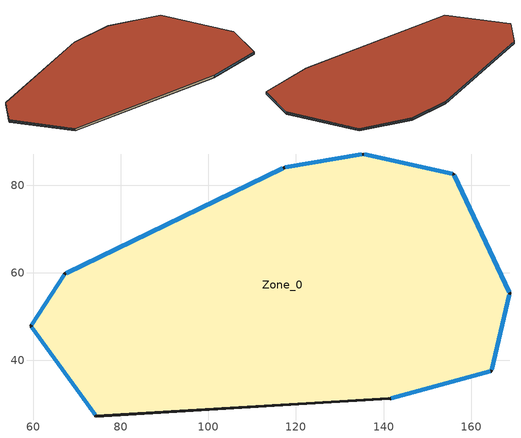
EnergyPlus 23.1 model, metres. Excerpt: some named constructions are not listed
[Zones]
Zone_0
 floor outside (90.1-2019 Nonresidential CZ 0 Exterior Floor (Mass)): 141.52,31.23 74.31,27.29 59.45,47.84 67.22,59.8 117.3,84.03 135.32,87.13 156.03,82.5 168.8,55.29 164.63,37.57 z63
 wall outside (90.1-2019 Nonresidential CZ 0 Exterior Wall (Mass)): 141.52,31.23 164.63,37.57 168.8,55.29 156.03,82.5 135.32,87.13 117.3,84.03 67.22,59.8 59.45,47.84 74.31,27.29 z63:64; 74.31,27.29,63 141.11,31.29,63 141.52,31.23,63 141.52,31.23,64 74.31,27.29,64
 window (90.1-2019 Nonresidential CZ 0 Glazing (Operable)): 141.8,31.3 164.35,37.49 / 168.68,55.55 156.16,82.23 / 117.03,83.9 67.49,59.93 / 59.62,47.61 74.13,27.53 z63.3:63.7; 164.7,37.85 168.73,55 / 155.74,82.56 135.61,87.07 / 135.03,87.08 117.59,84.08 / 67.07,59.56 59.6,48.09 z63.29:63.71
 roof outside (90.1-2019 Nonresidential CZ 0 Exterior Roof (Mass)): 141.52,31.23 164.63,37.57 168.8,55.29 156.03,82.5 135.32,87.13 117.3,84.03 67.22,59.8 59.45,47.84 74.31,27.29 141.11,31.29 z64
[Schedule:Day:Hourly]
03cfbc34-bf0f-4014-a12a-4e80f7c2be1e: Fraction, 1, 1, 1, 1, 1, 1, 1, 1, 0, 1, 1, 1, 1, 1, 1, 1, 1, 0, 1, 1, 1, 1, 1, 1
5540df76-455c-42fb-8fe2-a947f1efde0e: Fraction, 1, 1, 1, 1, 1, 1, 1, 1, 0, 0, 1, 1, 1, 1, 1, 1, 0, 0, 0, 0, 0, 0, 1, 1
e3df3a35-c1d0-4b3b-ba08-01faa714164e: Fraction, 1, 1, 1, 1, 1, 1, 1, 0, 0, 0, 1, 1, 1, 0, 0, 0, 0, 1, 1, 1, 1, 1, 1, 1
12fed1e3-58d8-4d65-b139-4ec6a1ce416e: Fraction, 1, 1, 1, 1, 1, 1, 1, 1, 0, 0, 1, 1, 1, 1, 1, 1, 1, 0, 0, 0, 0, 0, 0, 1
29eccc09-3afa-46bd-a0a7-ac7f871ed3ea: Fraction, 1, 1, 1, 1, 0, 1, 1, 0, 0, 0, 0, 1, 1, 1, 1, 1, 0, 0, 0, 0, 0, 0, 0, 0
755ff0f6-b6e7-4433-829a-d8618645c16e: Fraction, 0, 0, 0, 0, 0, 1, 1, 1, 0, 0, 0, 0, 0, 1, 0, 0, 0, 0, 0, 0, 0, 0, 0, 0
05b09998-8e4e-4549-adf4-74af2ed1a55c: Fraction, 1, 1, 1, 1, 1, 1, 1, 1, 0, 0, 1, 1, 1, 1, 0, 0, 0, 0, 0, 0, 0, 0, 0, 0
e18d69d0-9452-4781-983c-a7b39fbb06d6: Fraction, 0, 0, 0, 0, 0, 0, 0, 1, 0, 0, 0, 0, 0, 1, 0, 0, 0, 0, 0, 0, 0, 0, 1, 1
de7df5cf-46d2-42a0-bae5-339649539dbc: Fraction, 1, 1, 1, 1, 1, 1, 1, 1, 0, 0, 0, 1, 0, 0, 0, 0, 0, 0, 0, 0, 0, 1, 1, 1
0c46b550-5f01-4a1c-936c-8209da95753b: Fraction, 1, 1, 1, 1, 1, 1, 1, 1, 0, 0, 0, 0, 1, 1, 1, 0, 0, 0, 0, 0, 0, 0, 1, 1
367fd386-328a-4b57-81a1-1e8cc923e0c3: Fraction, 1, 1, 1, 1, 1, 1, 1, 1, 1, 0, 0, 0, 0, 0, 0, 0, 1, 1, 1, 1, 1, 1, 1, 1
660999f1-4c26-4297-838a-9a0d5b38e062: Fraction, 1, 1, 1, 1, 1, 1, 1, 1, 1, 0, 0, 0, 1, 1, 0, 0, 0, 0, 0, 1, 1, 1, 1, 1
cfbde4c4-e928-45c0-b568-8b5c8e1918c0: Fraction, 1, 1, 1, 1, 1, 1, 1, 1, 0, 1, 0, 0, 1, 1, 1, 1, 1, 1, 1, 1, 1, 1, 1, 1
bad34d28-7a30-4b75-ae66-abb325429fbe: Fraction, 1, 1, 1, 1, 1, 1, 1, 1, 0, 0, 1, 0, 0, 0, 0, 0, 0, 0, 1, 1, 1, 1, 1, 1
8c7c92b8-bbec-4135-8d5d-f33389c70956: Fraction, 1, 1, 1, 1, 1, 1, 1, 1, 1, 0, 0, 0, 0, 1, 0, 0, 0, 0, 1, 1, 1, 1, 1, 1
b6bac2eb-39f6-44ad-9507-f642e4d8d201: Fraction, 1, 1, 1, 1, 1, 1, 1, 1, 1, 0, 0, 0, 1, 0, 0, 0, 0, 0, 0, 0, 0, 0, 0, 1
823643f3-4260-401e-a55f-8278783d7885: Fraction, 1, 1, 1, 1, 1, 1, 1, 1, 1, 0, 0, 0, 1, 1, 1, 1, 0, 1, 1, 1, 1, 1, 1, 1
95437c37-4a1e-4465-9bcb-19a831292d97: Fraction, 1, 1, 1, 1, 1, 1, 1, 1, 0, 0, 1, 1, 0, 0, 0, 0, 1, 1, 1, 1, 1, 1, 1, 1
a3a5c252-d868-4468-a843-ff80e0ca437d: Fraction, 1, 1, 1, 1, 1, 1, 1, 1, 0, 0, 0, 0, 1, 1, 1, 1, 1, 1, 1, 1, 1, 1, 1, 1
622875b5-353c-4d68-871e-9a4902ac48ad: Fraction, 1, 1, 1, 1, 1, 1, 1, 1, 0, 0, 0, 0, 0, 0, 0, 1, 1, 1, 1, 1, 1, 1, 1, 1
402bfdc6-955b-41b6-b4a8-cb9eeb405de3: Fraction, 1, 1, 1, 1, 1, 1, 1, 1, 1, 1, 1, 1, 1, 1, 1, 0, 0, 0, 1, 1, 1, 1, 1, 1
5b3800e4-3a23-4e45-8d0f-d62391e55d22: Fraction, 1, 1, 1, 1, 1, 1, 1, 1, 0, 1, 1, 1, 1, 1, 1, 1, 1, 1, 1, 1, 1, 1, 1, 1
d2686c48-52f1-403f-844d-d0ab7ec554c9: Fraction, 1, 1, 1, 1, 1, 1, 1, 1, 1, 0, 0, 0, 0, 0, 0, 0, 1, 1, 0, 0, 0, 0, 1, 1
5baa0abd-1279-483e-ba8f-ad5d23fdd398: Fraction, 1, 1, 1, 1, 1, 1, 1, 1, 1, 0, 0, 0, 0, 0, 0, 0, 0, 0, 0, 1, 1, 1, 1, 1
7aca8a81-7cd7-4e92-9294-3e34e37d855e: Fraction, 1, 1, 1, 1, 1, 1, 1, 0, 0, 0, 1, 1, 1, 1, 1, 1, 1, 0, 0, 0, 0, 0, 0, 0
aa04a464-9a68-4514-9977-8511e16334f0: Fraction, 0, 1, 1, 1, 1, 1, 1, 1, 0, 0, 1, 0, 1, 1, 1, 0, 0, 0, 0, 0, 0, 0, 0, 1
84eb4669-b295-46e2-aaf3-7df3b7e62a53: Fraction, 1, 1, 1, 1, 1, 1, 1, 1, 0, 0, 0, 1, 1, 1, 0, 0, 0, 1, 1, 1, 1, 1, 1, 1
c2382951-efae-4114-9a96-2796da268d03: Fraction, 1, 1, 1, 1, 1, 1, 1, 1, 1, 0, 0, 0, 0, 0, 0, 0, 0, 0, 0, 0, 0, 1, 1, 1
5086806b-033d-4342-b055-f71fa53e1a2a: Fraction, 1, 1, 1, 1, 1, 1, 1, 1, 0, 0, 1, 1, 1, 1, 1, 1, 1, 1, 0, 0, 0, 0, 1, 1
60ad8cf9-a85e-4182-8e84-87275d88f0b9: Fraction, 1, 1, 1, 1, 1, 1, 1, 1, 0, 0, 1, 0, 0, 0, 1, 1, 1, 1, 1, 1, 1, 1, 1, 1
ef3081f5-a7a8-417a-8483-991a217484a3: Fraction, 1, 1, 1, 1, 1, 1, 1, 1, 0, 0, 0, 0, 0, 0, 0, 0, 0, 1, 1, 1, 1, 1, 1, 1
cc5dc8f1-97ba-4fc2-945c-4f69ea8a2c54: Fraction, 1, 1, 1, 1, 1, 1, 1, 1, 0, 0, 0, 1, 1, 0, 0, 0, 0, 0, 0, 0, 1, 1, 1, 1
f4db1afd-64bd-44ed-a8ce-5207e140c438: Fraction, 1, 1, 1, 1, 1, 1, 1, 1, 0, 0, 1, 1, 1, 1, 0, 0, 1, 0, 0, 0, 0, 1, 1, 1
0b57e8ff-deca-4e88-b699-3ea103d104dc: Fraction, 1, 1, 1, 1, 1, 1, 1, 1, 1, 0, 1, 1, 1, 1, 1, 1, 1, 0, 0, 0, 0, 0, 1, 1
fe1a5af4-bb12-49bd-b6a0-bcaaae5e5e88: Fraction, 1, 1, 1, 1, 1, 1, 1, 1, 0, 0, 1, 1, 1, 0, 1, 1, 0, 0, 1, 1, 1, 1, 1, 1
6bf2d6c3-c794-44ee-a8a3-ebda34f9d627: Fraction, 1, 1, 1, 1, 1, 1, 1, 1, 1, 0, 0, 0, 0, 1, 0, 0, 0, 0, 0, 0, 0, 1, 1, 1
97629766-aae3-4483-a5cc-c5daff9222f9: Fraction, 1, 1, 1, 1, 1, 1, 1, 1, 0, 0, 0, 1, 1, 1, 1, 0, 0, 0, 0, 0, 0, 0, 0, 0
57845fd1-0f77-4f68-a98b-6fc09a3f3214: Fraction, 0, 1, 1, 1, 1, 1, 1, 0, 0, 0, 1, 1, 1, 1, 0, 0, 0, 0, 0, 0, 1, 1, 1, 0
c9f92357-6019-4be8-b651-9902af3186a1: Fraction, 0, 0, 0, 0, 0, 0, 0, 0, 0, 0, 0, 1, 1, 0, 0, 1, 0, 0, 0, 0, 0, 0, 0, 0
e76a2b23-6b3b-4bef-a0f7-5a864a9ef902: Fraction, 0, 0, 0, 0, 0, 0, 0, 0, 0, 0, 0, 1, 1, 1, 1, 0, 0, 0, 0, 0, 0, 0, 0, 0
0f6614d9-4656-4df8-bbc1-b993da4729d7: Fraction, 0, 0, 0, 0, 0, 0, 0, 0, 0, 0, 0, 1, 0, 0, 0, 0, 0, 0, 0, 0, 0, 0, 0, 0
ff0f6969-1996-4c31-aa94-a7c58a3b5c38: Fraction, 0, 0, 0, 0, 1, 0, 0, 0, 0, 0, 0, 1, 1, 1, 0, 0, 0, 0, 0, 0, 0, 0, 0, 0
d5664291-91f9-47e7-b46f-72b2db6d9bbc: Fraction, 0, 0, 0, 0, 1, 0, 0, 0, 0, 0, 0, 1, 1, 1, 0, 1, 1, 1, 0, 0, 1, 1, 1, 1
927efbe3-baac-4c33-8838-0131a9b87947: Fraction, 1, 1, 1, 1, 1, 1, 1, 1, 1, 1, 1, 1, 1, 1, 1, 1, 1, 1, 1, 1, 1, 1, 1, 1
c3774773-899a-4caf-b045-c986fbd4e261: Fraction, 1, 1, 1, 0, 1, 1, 1, 1, 0, 1, 1, 1, 1, 1, 1, 1, 1, 1, 1, 1, 1, 1, 1, 1
c3d2a7f8-a304-4e6f-9851-fdffccf50ee9: Fraction, 1, 1, 1, 1, 1, 1, 1, 1, 1, 0, 0, 0, 1, 1, 0, 0, 1, 1, 1, 1, 1, 1, 1, 1
fd7d79ce-20e6-430c-82b3-66fec2688b0e: Fraction, 1, 1, 1, 1, 1, 1, 1, 1, 1, 0, 0, 1, 1, 0, 1, 0, 1, 1, 0, 1, 0, 0, 1, 0
bdfc2d96-338b-45cb-9de7-5e10b4d8095b: Fraction, 0, 1, 1, 1, 1, 1, 1, 1, 1, 1, 1, 1, 1, 0, 0, 0, 0, 0, 0, 0, 1, 1, 1, 1
9419b8f3-e904-4b4b-a92f-0c5446639ac3: Fraction, 1, 1, 1, 1, 1, 1, 1, 1, 1, 1, 1, 1, 0, 0, 0, 0, 0, 0, 0, 1, 1, 1, 1, 1
b6244221-4b11-4212-b97d-004b4fc95e1b: Fraction, 1, 1, 1, 1, 1, 1, 1, 1, 1, 1, 1, 1, 1, 1, 0, 1, 1, 1, 0, 1, 1, 1, 1, 1
8c7ff5b4-b7cf-4e94-bfc0-7c1e51257f21: Fraction, 1, 1, 1, 1, 1, 1, 1, 1, 1, 0, 0, 0, 0, 0, 0, 0, 0, 0, 0, 0, 1, 1, 1, 1
00a1dc52-c785-4114-93dd-aabf9721cbad: Fraction, 1, 1, 1, 1, 1, 1, 1, 1, 0, 0, 0, 0, 1, 1, 1, 1, 0, 0, 0, 0, 0, 0, 1, 0
6df6ba91-886b-4d52-acc8-faead56d9274: Fraction, 1, 1, 1, 1, 1, 1, 1, 1, 1, 1, 0, 1, 1, 1, 1, 0, 0, 0, 0, 0, 1, 1, 1, 0
600afd60-a0ae-45d5-9752-5305038cbebd: Fraction, 1, 1, 1, 1, 1, 1, 1, 1, 1, 0, 0, 0, 0, 1, 1, 1, 1, 1, 1, 1, 1, 1, 1, 1
7ebacdc7-5c0d-459d-a677-5e59180bef5b: Fraction, 1, 1, 1, 1, 1, 1, 1, 1, 1, 1, 0, 0, 0, 0, 0, 0, 0, 1, 0, 1, 1, 1, 1, 1
aa67a082-84ca-4d14-9c8a-5643adcc9611: Fraction, 1, 1, 1, 1, 1, 1, 1, 1, 0, 0, 0, 0, 0, 0, 0, 0, 0, 0, 0, 1, 1, 1, 1, 1
de75e4fd-63be-456d-8329-9c67307b8064: Fraction, 1, 1, 1, 1, 1, 1, 1, 1, 0, 0, 0, 0, 1, 0, 1, 0, 1, 1, 1, 1, 0, 1, 1, 1
b6b6999e-a99f-482f-bc07-f2773a671938: Fraction, 1, 1, 1, 1, 1, 1, 1, 1, 0, 0, 0, 0, 1, 0, 0, 0, 0, 0, 0, 0, 0, 1, 1, 1
dc42b4e8-a386-45c3-b8c3-7f86d0a1c161: Fraction, 1, 1, 1, 1, 1, 1, 1, 1, 0, 0, 0, 1, 0, 1, 1, 0, 0, 0, 0, 0, 0, 0, 0, 1
28256045-7c9c-4094-be58-2548cfa83532: Fraction, 1, 1, 0, 0, 1, 1, 0, 1, 0, 0, 0, 0, 1, 0, 0, 0, 0, 0, 0, 0, 0, 0, 0, 0
1c4512b5-c58f-4edd-ad93-9e1253ff0651: Fraction, 0, 0, 1, 0, 0, 0, 1, 0, 0, 0, 0, 0, 0, 1, 1, 0, 0, 0, 0, 0, 0, 0, 0, 0
81b30f6d-a6a9-4be6-aa22-ac0590e40aeb: Fraction, 0, 0, 0, 0, 0, 0, 0, 0, 0, 0, 0, 1, 1, 1, 1, 1, 0, 0, 0, 0, 0, 0, 1, 0
dc46b110-abb2-4d73-9627-5289b3b148d1: Fraction, 1, 1, 0, 0, 1, 0, 0, 1, 0, 0, 0, 1, 1, 1, 1, 0, 0, 0, 0, 0, 0, 0, 0, 0
3af388a4-6ea2-4492-bc71-8a691481eb72: Fraction, 0, 1, 0, 1, 1, 1, 1, 1, 0, 0, 0, 1, 1, 1, 1, 1, 0, 0, 0, 0, 0, 0, 0, 0
b3959d1c-e9b4-4867-8b37-177b4d799512: Fraction, 0, 1, 1, 1, 1, 1, 1, 1, 0, 0, 0, 0, 1, 1, 1, 1, 0, 0, 0, 0, 0, 0, 0, 0
ef4e565d-1a66-4cc3-82ad-c57e50d6bc84: Fraction, 0, 0, 0, 1, 1, 0, 0, 1, 0, 0, 0, 1, 1, 1, 1, 1, 0, 0, 0, 0, 0, 0, 0, 0
bd26a94e-92b5-4ef1-b28d-b6b1e91a5865: Fraction, 0, 1, 1, 1, 1, 0, 0, 1, 0, 0, 0, 0, 0, 0, 0, 0, 0, 0, 0, 0, 0, 0, 1, 1
86c44649-f991-4c93-9171-76e0afe7c8b6: Fraction, 0, 0, 0, 0, 0, 0, 0, 0, 1, 1, 1, 1, 1, 0, 1, 1, 1, 1, 1, 1, 1, 1, 1, 1
ed7898ae-5c75-49f2-acdd-0d5029ef4559: Fraction, 0, 0, 0, 0, 0, 0, 0, 0, 1, 1, 1, 1, 1, 1, 1, 1, 1, 1, 1, 1, 1, 1, 1, 1
8f8a7849-f004-41e6-bc3f-da2bfd9ccbad: Fraction, 0, 0, 0, 0, 0, 0, 0, 0, 1, 1, 1, 0, 0, 0, 0, 0, 1, 1, 1, 1, 1, 1, 1, 0
608396eb-28be-47be-b821-3fee6154bde5: Fraction, 0, 0, 0, 0, 0, 0, 0, 0, 1, 1, 1, 1, 1, 1, 1, 1, 1, 1, 1, 1, 1, 1, 1, 0
2c6bb7d9-5ca0-4ab2-b757-0327d94513ff: Fraction, 0, 0, 0, 0, 0, 0, 0, 0, 1, 1, 1, 1, 0, 0, 0, 1, 1, 1, 1, 1, 1, 1, 1, 1
9727a912-6dcb-4ccb-9eb6-44eea6c4ca96: Fraction, 0, 0, 0, 0, 0, 0, 0, 0, 1, 1, 1, 1, 1, 1, 1, 1, 1, 1, 1, 1, 1, 1, 0, 0
91d162f6-3bea-44cb-abf8-fcf15cebc89d: Fraction, 0, 0, 0, 0, 0, 0, 0, 1, 1, 1, 1, 1, 0, 0, 0, 0, 1, 1, 1, 1, 1, 1, 1, 0
57efa4b7-d34d-40a4-8b70-dd3c381be80b: Fraction, 0, 0, 0, 0, 0, 0, 0, 0, 1, 1, 1, 1, 0, 0, 0, 0, 0, 1, 1, 1, 1, 1, 1, 1
f2b17b1b-e81e-4c2c-85e3-b0bcec781c2d: Fraction, 0, 0, 0, 0, 0, 0, 0, 0, 1, 1, 1, 1, 0, 0, 0, 0, 0, 1, 1, 1, 1, 1, 1, 0
084a4dab-0aba-46bc-9af0-5a0b10186838: Fraction, 0, 0, 0, 0, 0, 1, 1, 1, 1, 1, 0, 0, 0, 0, 1, 1, 1, 1, 1, 1, 1, 1, 0, 0
5ac44916-b08a-45b6-9247-239691ac3306: Fraction, 0, 0, 0, 0, 0, 1, 1, 1, 1, 1, 1, 1, 1, 1, 1, 0, 0, 0, 0, 0, 0, 0, 0, 0
a560536c-a964-4b10-a1e8-98b8b4d3c32f: Fraction, 0, 0, 0, 0, 0, 0, 0, 1, 1, 1, 1, 1, 1, 1, 1, 1, 1, 1, 1, 1, 1, 1, 0, 0
e86c3a86-a769-4091-b504-bdd1cb9255d2: Fraction, 0, 0, 0, 0, 0, 0, 0, 1, 1, 1, 1, 1, 1, 1, 1, 1, 1, 1, 1, 1, 1, 1, 1, 0
4593c79b-5441-467a-992f-5d4165fa2f93: Fraction, 0, 0, 0, 0, 0, 0, 0, 0, 0, 0, 0, 1, 1, 1, 1, 1, 1, 1, 1, 1, 0, 0, 0, 0
c6974ba0-0d1b-424f-9c33-89705ff27e85: Fraction, 0, 0, 0, 0, 0, 0, 1, 1, 1, 1, 1, 1, 1, 1, 1, 1, 1, 1, 1, 1, 1, 0, 0, 0
f5694107-4d6b-40f7-bd6a-c17b0f5efd16: Fraction, 0, 0, 0, 0, 1, 1, 1, 1, 1, 1, 1, 1, 1, 1, 1, 1, 1, 1, 1, 1, 1, 0, 0, 0
ab1e4cb3-8bcb-4c19-9749-5249333d2001: Fraction, 0, 0, 0, 0, 0, 0, 0, 0, 0, 0, 0, 0, 0, 0, 1, 1, 1, 1, 1, 1, 0, 0, 0, 0
acc0ae48-6e15-48d1-96ca-93380d9e1110: Fraction, 0, 0, 0, 0, 0, 0, 1, 1, 1, 1, 1, 1, 1, 1, 1, 1, 1, 1, 1, 1, 1, 1, 0, 0
0780da31-2844-464f-ad23-0148559f6680: Fraction, 1, 0, 0, 0, 0, 0, 0, 0, 1, 1, 1, 1, 1, 0, 1, 1, 1, 1, 0, 0, 0, 0, 0, 0
c8cc6981-d00a-47ec-a390-77a718b04403: Fraction, 0, 0, 0, 0, 0, 0, 1, 1, 1, 1, 1, 1, 0, 0, 1, 1, 0, 0, 0, 0, 0, 0, 0, 0
f25c87c9-dc89-443d-8e69-48c9c83d8951: Fraction, 0, 0, 0, 1, 1, 1, 1, 1, 1, 1, 1, 1, 1, 1, 1, 1, 1, 1, 1, 1, 1, 1, 1, 1
8ab6c84a-8c24-461f-aac2-d0b9c328adff: Fraction, 0, 0, 0, 0, 0, 0, 0, 0, 1, 1, 1, 1, 0, 0, 0, 0, 1, 1, 1, 1, 1, 1, 1, 1
75253dc1-a0fa-4268-b976-eb3930dc482e: Fraction, 1, 1, 1, 1, 1, 1, 1, 1, 0, 0, 0, 0, 0, 0, 0, 0, 1, 1, 1, 1, 1, 1, 1, 1
b622a85d-c296-42a0-85e2-eae839a6338e: Fraction, 1, 1, 1, 0, 0, 0, 0, 0, 1, 1, 1, 1, 1, 1, 1, 1, 1, 1, 1, 1, 1, 1, 1, 1
4f77fe75-07b8-4792-937f-2f40788903cc: Fraction, 1, 1, 1, 0, 0, 0, 0, 0, 1, 1, 1, 1, 1, 0, 0, 0, 1, 1, 1, 1, 1, 1, 1, 1
6790e85c-d401-4983-bae0-d2969e2c2bf4: Fraction, 1, 0, 0, 0, 0, 0, 0, 0, 1, 1, 1, 1, 1, 0, 0, 1, 1, 1, 1, 1, 1, 1, 1, 1
0d321e65-a4dc-4e61-b84f-960287cd395c: Fraction, 1, 1, 1, 1, 0, 0, 0, 0, 1, 1, 1, 1, 1, 1, 1, 1, 1, 1, 1, 1, 1, 1, 1, 1
0499ace7-07a4-4492-90bc-8836753356d1: Fraction, 0, 0, 0, 0, 0, 0, 0, 0, 0, 1, 0, 0, 0, 0, 0, 0, 0, 1, 1, 0, 0, 0, 0, 0
8c7c3b50-9387-42be-b783-311cddcd0793: Fraction, 0, 0, 0, 0, 0, 0, 0, 0, 1, 1, 1, 0, 0, 0, 0, 0, 1, 0, 0, 0, 0, 0, 0, 0
ebb84978-4257-4d1b-b244-8198ff2202c7: Fraction, 1, 0, 0, 0, 0, 0, 0, 0, 1, 1, 1, 1, 0, 0, 0, 1, 1, 1, 1, 1, 1, 1, 1, 1
579affb6-47c2-4dab-9df0-fe9f14873048: Fraction, 1, 1, 1, 1, 1, 1, 1, 1, 1, 1, 1, 1, 0, 1, 1, 1, 1, 1, 1, 1, 1, 1, 1, 1
5eb536ea-e824-4228-8779-2bd56e5dce6b: Fraction, 1, 0, 0, 0, 0, 0, 0, 0, 1, 1, 1, 1, 1, 1, 1, 1, 1, 1, 1, 1, 1, 1, 1, 1
ec8a2644-c034-490a-973c-84574b9c7bfb: Fraction, 1, 0, 1, 1, 0, 1, 1, 1, 1, 1, 1, 0, 0, 0, 0, 0, 0, 1, 1, 1, 1, 1, 1, 1
265ab450-347e-46fd-ab95-27309ba03c0b: Fraction, 1, 1, 1, 1, 1, 1, 1, 1, 1, 1, 1, 1, 0, 1, 0, 1, 1, 1, 1, 1, 1, 1, 1, 1
d0260bd4-fc2f-43a7-9185-b7f537df270c: Fraction, 1, 1, 1, 1, 1, 1, 1, 1, 1, 1, 1, 0, 1, 1, 0, 0, 1, 1, 1, 1, 1, 1, 1, 0
b7735205-0699-4735-af36-e6d3db4f30b4: Fraction, 1, 1, 1, 0, 0, 0, 0, 0, 1, 1, 1, 0, 0, 0, 0, 1, 1, 1, 1, 1, 1, 0, 0, 1
0da698d1-3614-4fa5-abd7-9c8a5dc10675: Fraction, 1, 0, 0, 0, 0, 0, 0, 0, 1, 1, 1, 0, 0, 0, 0, 0, 1, 1, 0, 1, 1, 0, 0, 0
f38b4e9b-41a1-474c-a936-3e903a782ee1: Fraction, 0, 0, 0, 0, 0, 0, 0, 0, 1, 1, 1, 0, 0, 0, 0, 1, 1, 1, 1, 0, 1, 1, 0, 0
7219ed65-400a-4697-8c4c-7af9377b279d: Fraction, 0, 0, 0, 0, 0, 0, 0, 0, 1, 1, 1, 0, 0, 0, 0, 0, 0, 1, 0, 0, 0, 0, 0, 0
bab4eaee-4947-48b8-8497-46652b315f45: Fraction, 0, 0, 1, 1, 0, 0, 1, 1, 1, 1, 1, 0, 1, 1, 0, 0, 1, 1, 1, 1, 1, 1, 1, 1
cb20d74a-57a5-4ffa-b6c1-375d193e2462: Fraction, 1, 0, 0, 1, 0, 0, 1, 1, 1, 1, 1, 0, 0, 0, 0, 0, 0, 1, 1, 1, 1, 1, 1, 1
3bd2e6a5-31b8-4925-9ba9-3a38c03ca7e9: Fraction, 1, 1, 1, 1, 0, 0, 0, 0, 1, 1, 1, 0, 0, 0, 0, 0, 1, 1, 1, 1, 1, 1, 1, 1
b324177b-1efc-46a1-a01a-8eebf471126c: Fraction, 0, 0, 0, 0, 0, 0, 0, 0, 1, 1, 1, 0, 0, 0, 0, 0, 1, 1, 1, 1, 1, 1, 1, 1
e9709465-7557-49b5-a4e9-aeb708a75a23: Fraction, 1, 1, 0, 0, 0, 0, 0, 1, 1, 1, 1, 0, 0, 0, 0, 0, 0, 1, 1, 1, 1, 1, 1, 1
06cfd9cc-042e-460b-9d9c-1d67cfaffdd0: Fraction, 1, 1, 1, 1, 1, 1, 1, 1, 1, 1, 1, 1, 1, 0, 1, 1, 1, 1, 1, 1, 1, 1, 1, 1
ada79310-d5d2-4b3d-be5a-08a60d2e5d0a: Fraction, 1, 1, 1, 1, 1, 1, 1, 1, 1, 1, 1, 0, 0, 0, 1, 1, 1, 1, 1, 1, 1, 1, 1, 1
5974d897-77ac-42cf-9ddc-dda1142c90fc: Fraction, 1, 1, 1, 1, 1, 1, 1, 1, 1, 1, 1, 1, 0, 0, 0, 0, 1, 1, 1, 1, 1, 1, 1, 1
da50bef6-23a0-4b09-bec3-9b2457e4d53b: Fraction, 1, 1, 1, 0, 0, 0, 0, 0, 1, 1, 1, 0, 0, 0, 0, 0, 1, 1, 1, 1, 1, 1, 1, 1
41503144-ff0b-4a39-9236-12c10d6c27db: Fraction, 0, 0, 0, 1, 0, 0, 0, 0, 1, 1, 1, 0, 0, 0, 0, 0, 0, 1, 1, 1, 1, 1, 1, 0
bb5d583e-9294-463f-a15d-795d73fded4b: Fraction, 0, 0, 0, 0, 0, 0, 0, 0, 1, 1, 1, 0, 0, 0, 0, 0, 0, 1, 1, 1, 1, 1, 1, 0
6aa85887-ab36-41ed-9d50-b9c6bcafd7c2: Fraction, 0, 0, 0, 0, 1, 1, 1, 0, 1, 1, 0, 0, 0, 0, 0, 0, 0, 1, 1, 1, 1, 1, 1, 1
f33eee61-afce-4096-b714-0ea893583c30: Fraction, 0, 0, 0, 0, 1, 1, 1, 1, 1, 1, 1, 0, 0, 0, 0, 0, 0, 1, 1, 1, 1, 1, 1, 1
bcd178e2-f7e9-4f62-b077-0bccb9fce1a8: Fraction, 1, 1, 1, 1, 1, 1, 1, 1, 1, 1, 1, 0, 0, 0, 0, 0, 1, 1, 1, 1, 1, 0, 0, 0
5d3782f3-eb49-4be4-8404-e746fbb2adb0: Fraction, 0, 0, 0, 0, 0, 0, 0, 0, 0, 0, 1, 1, 1, 1, 0, 0, 1, 1, 1, 0, 0, 1, 0, 1
ddb7effb-d3b2-434b-abf4-87b9be61eae2: Fraction, 1, 0, 0, 0, 0, 0, 0, 0, 0, 0, 0, 0, 1, 0, 1, 0, 0, 0, 0, 0, 0, 0, 0, 0
eb3d9ea6-ef28-41bf-be51-1d2c7fddf6a9: Fraction, 0, 0, 0, 0, 0, 0, 0, 0, 1, 1, 1, 0, 1, 0, 0, 1, 1, 1, 1, 0, 1, 0, 0, 0
2deb62cc-f591-40b5-baeb-9edd1331f404: Fraction, 0, 0, 0, 0, 0, 0, 0, 0, 1, 1, 1, 0, 0, 0, 0, 0, 0, 0, 1, 1, 1, 1, 1, 1
7da12098-ea98-4984-b509-c8e7a620f696: Fraction, 0, 1, 0, 0, 0, 1, 0, 0, 1, 1, 1, 0, 0, 0, 0, 0, 0, 1, 1, 1, 1, 1, 1, 1
608c935e-0ce3-44d9-bf5f-0f8cecc3151d: Fraction, 1, 1, 1, 1, 1, 0, 0, 1, 1, 1, 1, 1, 0, 0, 0, 0, 1, 1, 1, 1, 0, 0, 0, 1
02ee2acd-eb81-4b27-bfc1-851f89bf0f52: Fraction, 1, 0, 1, 0, 0, 0, 0, 0, 1, 1, 1, 0, 0, 0, 0, 0, 0, 1, 1, 1, 1, 1, 1, 1
8fedd38c-327a-400f-bd1d-6bb84a7b51af: Fraction, 1, 0, 0, 0, 0, 0, 1, 0, 1, 1, 1, 0, 0, 0, 0, 0, 0, 0, 1, 1, 1, 1, 1, 1
8960a0f4-a9a7-45f1-a226-f60805ea993b: Fraction, 1, 1, 1, 0, 0, 0, 0, 0, 1, 1, 1, 0, 0, 0, 0, 0, 0, 0, 1, 1, 1, 1, 1, 1
fd248715-cbf2-435a-927f-9eba930644c9: Fraction, 1, 1, 1, 1, 0, 0, 0, 0, 1, 1, 1, 0, 0, 0, 0, 0, 0, 0, 1, 1, 1, 1, 1, 1
64626c7a-4881-4984-bf71-42cc27c00ccb: Fraction, 1, 1, 0, 0, 0, 0, 0, 0, 1, 1, 1, 0, 0, 0, 0, 0, 1, 0, 0, 0, 1, 0, 0, 0
2e5b531b-d6d6-4241-b3b6-4c9ccb29cd58: Fraction, 1, 1, 1, 1, 0, 0, 0, 0, 1, 1, 0, 0, 0, 0, 0, 0, 0, 1, 1, 1, 1, 1, 1, 1
c10fc3c4-3908-43aa-bdfd-95a4dfa6b2af: Fraction, 1, 1, 1, 1, 1, 0, 1, 1, 1, 0, 0, 0, 0, 0, 0, 0, 0, 0, 1, 1, 1, 1, 1, 1
10024fab-cb06-4b20-bb66-69010871e457: Fraction, 1, 1, 1, 0, 0, 0, 0, 1, 1, 1, 1, 0, 0, 0, 0, 0, 0, 0, 1, 1, 1, 1, 1, 1
5d6060a8-af18-44c2-9282-f6bc319bb4cd: Fraction, 0, 0, 0, 1, 0, 1, 0, 0, 1, 1, 1, 1, 0, 0, 0, 0, 0, 1, 1, 1, 1, 1, 1, 1
9073774b-4fb4-4879-a93a-b6dbfb8977cb: Fraction, 1, 1, 0, 0, 0, 0, 0, 0, 1, 0, 0, 0, 0, 0, 1, 0, 1, 1, 1, 0, 1, 1, 0, 0
db6e85f5-7b3e-4389-ad9b-56b6b93857c9: Fraction, 0, 0, 0, 0, 0, 0, 1, 0, 1, 0, 0, 0, 0, 0, 0, 0, 0, 0, 1, 1, 1, 1, 1, 1
e52a81d6-a038-4b83-869d-08679436c15c: Fraction, 1, 0, 0, 0, 0, 0, 1, 0, 1, 1, 1, 0, 0, 0, 1, 1, 1, 1, 1, 1, 1, 1, 1, 0
377c9a7b-053e-4682-bb02-068ab2073db6: Fraction, 0, 0, 0, 0, 0, 0, 0, 0, 1, 0, 0, 0, 0, 0, 0, 1, 0, 1, 1, 0, 0, 0, 0, 0
b929d328-5b7d-4b1b-9e79-99a6b84e26be: Fraction, 0, 0, 0, 0, 0, 0, 0, 1, 1, 1, 1, 1, 0, 0, 0, 0, 1, 1, 1, 1, 1, 1, 0, 1
5c0eb1d3-5b84-4a4a-8de3-b10eabea614e: Fraction, 1, 1, 0, 0, 0, 0, 0, 0, 1, 0, 0, 0, 0, 0, 0, 0, 0, 0, 0, 1, 1, 1, 1, 1
0f514456-8465-4946-bb2f-82057b5f9b05: Fraction, 0, 0, 0, 0, 0, 0, 0, 0, 1, 1, 0, 0, 0, 1, 1, 1, 1, 1, 1, 0, 1, 0, 0, 0
93870f65-4935-4e55-afec-4d195120451a: Fraction, 0, 0, 0, 0, 0, 0, 0, 0, 1, 1, 1, 0, 0, 0, 0, 0, 1, 1, 1, 1, 1, 0, 0, 0
8e90a20b-9ef5-4a18-9e76-294d47918296: Fraction, 0, 0, 0, 0, 0, 0, 0, 0, 1, 0, 0, 1, 0, 0, 0, 1, 1, 1, 1, 0, 0, 0, 0, 0
73e0220d-b6f6-46b7-b7e2-f18da937a9aa: Fraction, 0, 0, 0, 0, 0, 0, 0, 0, 1, 1, 0, 0, 0, 0, 0, 0, 0, 0, 1, 1, 1, 1, 1, 1
cde96096-1b55-4f35-806e-55ca29e73624: Fraction, 1, 0, 0, 1, 0, 0, 0, 0, 1, 0, 0, 0, 0, 0, 0, 0, 1, 0, 0, 0, 0, 0, 0, 0
90a73733-cf4a-4f35-8e36-202ac0c8fa08: Fraction, 0, 0, 1, 0, 0, 0, 0, 0, 1, 1, 0, 0, 0, 1, 1, 1, 0, 0, 1, 0, 0, 0, 0, 0
70716601-a352-4c74-aca9-d2a503b6c551: Fraction, 0, 0, 0, 0, 0, 0, 0, 0, 1, 1, 0, 0, 0, 0, 0, 1, 0, 0, 0, 0, 0, 0, 0, 0
00affee2-dcc6-4681-a178-c0c6cb16f784: Fraction, 0, 0, 0, 0, 0, 0, 0, 0, 0, 1, 0, 0, 0, 0, 0, 1, 0, 1, 1, 0, 0, 0, 0, 0
5a65670b-29e4-4186-9a5c-2aeebe659788: Fraction, 0, 0, 0, 0, 0, 0, 0, 0, 0, 0, 0, 0, 0, 0, 1, 1, 1, 1, 1, 1, 1, 0, 0, 0
a9f4fcc9-46ff-4087-892f-1fa72334d895: Fraction, 0, 0, 0, 0, 1, 1, 1, 1, 1, 1, 0, 0, 0, 0, 0, 0, 0, 1, 1, 1, 1, 1, 1, 1
38ca5a9e-dfe2-4ee4-8743-d3cf86f582f9: Fraction, 1, 0, 0, 0, 0, 0, 0, 0, 1, 1, 1, 0, 0, 0, 0, 0, 0, 0, 1, 1, 1, 1, 1, 1
6322ae5c-7f13-4375-8874-958b48a51eb1: Fraction, 1, 0, 1, 1, 0, 1, 0, 1, 1, 1, 0, 0, 0, 0, 0, 0, 0, 1, 1, 1, 1, 1, 1, 1
1dfcb4c0-87ff-44b7-9bfa-b7ddabf8d5c7: Fraction, 1, 0, 0, 0, 0, 0, 0, 0, 1, 0, 0, 0, 0, 0, 0, 0, 0, 0, 1, 1, 1, 1, 1, 1
e21cf9f6-7e5b-40a3-98b0-a8027daf1b6f: Fraction, 1, 1, 1, 1, 0, 1, 1, 1, 1, 0, 0, 0, 0, 0, 0, 0, 0, 0, 0, 1, 1, 1, 1, 1
4c9e3728-c3df-42ba-aedb-533892cb4978: Fraction, 1, 1, 1, 1, 0, 0, 1, 0, 1, 1, 0, 0, 1, 0, 0, 0, 0, 0, 0, 0, 0, 0, 0, 0
e12a6afd-9b9e-4d52-be07-9aa7d94cf854: Fraction, 0, 0, 0, 0, 0, 0, 0, 0, 1, 1, 1, 0, 0, 0, 0, 0, 0, 1, 1, 1, 1, 1, 1, 1
0b04e314-6a7f-4e1b-8076-36a8f85ccf13: Fraction, 1, 0, 0, 0, 0, 0, 0, 0, 1, 1, 0, 0, 0, 1, 1, 1, 1, 1, 1, 1, 1, 1, 1, 0
5a5f6731-804f-4adf-b40f-4d00921c57e1: Fraction, 0, 0, 0, 0, 0, 0, 0, 0, 1, 1, 0, 0, 0, 0, 0, 0, 0, 1, 0, 1, 1, 1, 1, 1
d384525b-5315-49e0-807e-2d51d052d842: Fraction, 1, 1, 1, 1, 0, 0, 1, 1, 1, 1, 0, 0, 1, 1, 1, 0, 0, 1, 1, 0, 0, 0, 0, 0
9bba25a5-3934-4700-99ed-58c486ac1e48: Fraction, 0, 0, 0, 0, 0, 0, 0, 0, 1, 1, 1, 0, 0, 0, 0, 1, 1, 0, 0, 0, 0, 0, 0, 0
7eb4dfe2-21fa-4430-ac48-7aee1560ef19: Fraction, 0, 0, 0, 0, 0, 0, 0, 0, 1, 1, 1, 0, 0, 0, 0, 1, 0, 0, 1, 1, 1, 1, 1, 1
f7635918-6ac0-413b-b991-ffb5438a872f: Fraction, 1, 1, 1, 1, 0, 1, 1, 1, 1, 0, 1, 0, 0, 0, 1, 0, 0, 0, 0, 0, 0, 0, 0, 0
147e88b6-dd7d-42b2-b67a-0f19b33ec3e1: Fraction, 0, 0, 0, 0, 0, 0, 0, 0, 0, 1, 1, 0, 0, 0, 0, 0, 1, 1, 1, 1, 1, 1, 1, 1
509c36ed-ee5c-41b2-9dee-503996d50479: Fraction, 0, 0, 0, 0, 0, 0, 0, 0, 1, 0, 0, 0, 0, 0, 0, 1, 1, 1, 1, 1, 1, 1, 1, 1
9c465878-9d11-4272-8366-24fd27e04c32: Fraction, 0, 0, 0, 1, 0, 0, 1, 0, 1, 1, 1, 0, 0, 0, 1, 1, 1, 1, 1, 1, 1, 1, 1, 1
4becbe65-7a7d-4f69-af8c-7fae3ec928d7: Fraction, 1, 1, 1, 1, 0, 1, 0, 0, 0, 0, 0, 0, 0, 0, 0, 0, 0, 0, 1, 1, 1, 1, 1, 1
15dc2cf1-d0ec-45ef-ba12-fd55f7081b44: Fraction, 1, 1, 1, 1, 1, 0, 0, 0, 0, 0, 0, 0, 0, 0, 0, 0, 0, 0, 0, 1, 1, 1, 1, 1
3781cabe-b102-44ad-a799-70184bdea625: Fraction, 1, 1, 1, 1, 0, 1, 0, 1, 1, 0, 0, 0, 0, 0, 0, 0, 0, 0, 0, 1, 1, 1, 1, 1
b7893d51-3991-46c6-9028-6b61f8eeea52: Fraction, 1, 1, 1, 1, 0, 0, 0, 0, 1, 0, 0, 0, 0, 0, 0, 0, 0, 0, 0, 1, 1, 1, 1, 1
0e14e1de-c6f4-47a0-9d77-87ad9b263159: Fraction, 1, 1, 1, 1, 1, 1, 1, 1, 0, 0, 0, 0, 0, 0, 1, 1, 1, 1, 1, 0, 1, 1, 1, 1
b07c0973-41d7-4e20-aba9-483b63f17edf: Fraction, 1, 0, 1, 1, 0, 1, 0, 0, 1, 0, 0, 0, 0, 1, 0, 1, 1, 1, 1, 1, 1, 1, 1, 0
1976e30f-91fb-41bb-90be-ac61b03c2150: Fraction, 0, 1, 0, 0, 0, 0, 0, 1, 1, 0, 0, 0, 1, 1, 0, 0, 0, 1, 1, 1, 1, 1, 1, 1
e1125b65-aeb6-4ab2-b6f0-51235aea5ccf: Fraction, 0, 0, 1, 0, 0, 0, 0, 0, 1, 0, 0, 0, 0, 0, 0, 1, 1, 1, 1, 1, 1, 1, 1, 1
006c8ea9-6a7c-4402-a7f9-c5a5fa6d8b73: Fraction, 1, 0, 0, 0, 0, 0, 0, 0, 1, 0, 0, 0, 1, 0, 0, 0, 1, 0, 1, 0, 0, 1, 0, 1
263210e4-01ea-438f-81b7-ef37ffc48796: Fraction, 0, 0, 0, 0, 0, 0, 0, 0, 1, 1, 1, 1, 0, 1, 1, 1, 1, 1, 1, 1, 1, 1, 0, 1
652eac55-85c1-4cae-9287-e1754464e000: Fraction, 0, 0, 1, 0, 0, 0, 0, 0, 1, 0, 0, 0, 0, 0, 0, 0, 0, 0, 1, 1, 1, 1, 1, 1
6613290c-dd38-4621-b476-e0ba7f6fd05e: Fraction, 1, 1, 1, 1, 1, 1, 1, 1, 1, 0, 0, 1, 1, 0, 0, 1, 1, 1, 1, 1, 1, 0, 0, 0
d4d397f7-bf9f-472a-ad45-11e1f5860afb: Fraction, 0, 0, 0, 0, 0, 0, 1, 1, 1, 1, 0, 0, 0, 0, 0, 0, 0, 0, 1, 1, 1, 1, 1, 1
3c80ac28-9537-4d0a-81da-591256b6ffc2: Fraction, 1, 1, 1, 1, 1, 1, 1, 1, 1, 1, 0, 0, 0, 0, 0, 0, 0, 0, 1, 1, 1, 1, 1, 1
145b0292-c802-4390-8773-c4601cc1f1e5: Fraction, 1, 1, 1, 0, 0, 0, 1, 1, 1, 1, 1, 1, 0, 0, 1, 1, 0, 0, 1, 1, 1, 0, 0, 0
8b4aeeb3-ac1d-4981-a235-e2d2ff89808a: Fraction, 0, 0, 0, 0, 0, 0, 0, 0, 1, 0, 0, 0, 1, 1, 1, 1, 1, 1, 1, 1, 1, 1, 1, 0
ea2ec973-5071-4e22-b86f-c67eb503970e: Fraction, 0, 0, 0, 0, 0, 0, 0, 0, 0, 1, 1, 1, 0, 0, 0, 0, 1, 1, 1, 1, 1, 1, 0, 0
34f0019e-a35c-480d-84e4-d0bb9eaec4c7: Fraction, 0, 0, 0, 0, 0, 0, 0, 0, 1, 1, 0, 0, 0, 0, 0, 0, 0, 1, 1, 1, 1, 1, 1, 1
e7025e96-f04b-4b93-b5f9-77d2fb8bb2b5: Fraction, 0, 0, 0, 0, 0, 0, 0, 0, 1, 1, 0, 0, 0, 0, 1, 1, 0, 0, 0, 0, 0, 0, 0, 0
8e6b8380-9f13-4c64-be00-c5a2031eb297: Fraction, 0, 0, 0, 0, 0, 0, 0, 0, 1, 1, 0, 0, 0, 0, 1, 1, 1, 0, 0, 0, 0, 0, 0, 0
5df453f4-d419-4381-8422-b22988fd28ec: Fraction, 1, 1, 1, 1, 0, 0, 0, 0, 1, 1, 1, 1, 1, 1, 1, 1, 1, 1, 1, 1, 1, 1, 0, 0
b83d3931-9eb6-4d8b-a908-16d7747253ac: Fraction, 0, 0, 0, 0, 0, 0, 0, 0, 0, 0, 0, 0, 0, 0, 0, 0, 0, 0, 0, 1, 1, 1, 1, 1
f49a9cbe-30c2-48c9-9e96-30a287ea6a5f: Fraction, 1, 1, 1, 1, 1, 1, 1, 1, 1, 1, 0, 0, 0, 0, 0, 1, 1, 1, 1, 1, 1, 0, 0, 0
1b9dd1d2-bc8e-4cf8-99fc-10aa2fb41c9b: Fraction, 0, 0, 0, 0, 0, 0, 0, 0, 0, 1, 1, 1, 0, 0, 0, 0, 0, 1, 1, 1, 1, 1, 1, 1
2a91f7ed-f0f0-407a-8101-0d5db8651854: Fraction, 1, 0, 1, 1, 1, 0, 0, 0, 1, 1, 0, 0, 0, 1, 1, 1, 1, 1, 1, 1, 1, 1, 1, 1
8a91a7f4-6a61-4f56-b416-1e3c0d139bb1: Fraction, 0, 0, 0, 0, 0, 0, 0, 0, 0, 1, 1, 1, 1, 1, 1, 1, 0, 0, 1, 1, 1, 1, 1, 1
f0ac329f-93d7-4962-b334-7289d18db4ee: Fraction, 1, 1, 1, 0, 0, 1, 1, 1, 1, 0, 0, 0, 1, 1, 1, 1, 1, 1, 1, 1, 1, 1, 1, 1
2f8da73a-2b83-4910-9612-9c60efeff3f0: Fraction, 1, 1, 1, 1, 1, 1, 1, 1, 1, 0, 0, 0, 1, 1, 1, 1, 1, 1, 1, 1, 0, 0, 0, 0
fbef439c-79c0-4d45-8ac1-fe842463ab1c: Fraction, 0, 0, 0, 0, 0, 0, 0, 0, 1, 1, 0, 0, 0, 0, 0, 0, 0, 0, 0, 1, 1, 1, 1, 1
d2de6a74-88c7-40f2-8bfa-230ae0758a34: Fraction, 1, 0, 0, 0, 0, 0, 1, 1, 1, 0, 0, 0, 0, 0, 0, 0, 0, 1, 1, 1, 1, 1, 1, 1
444eddb8-e361-4243-aa17-9378972a57e7: Fraction, 1, 0, 0, 0, 0, 0, 0, 0, 0, 1, 1, 0, 0, 0, 0, 0, 1, 1, 1, 1, 1, 1, 1, 1
63ac11d5-f42b-45cf-aa1c-174df3d9f145: Fraction, 1, 1, 1, 1, 1, 1, 1, 1, 1, 1, 1, 1, 0, 0, 0, 0, 1, 1, 1, 1, 1, 1, 1, 0
a028d01c-6819-4fde-a7f2-a0e2629b91ac: Fraction, 1, 1, 1, 1, 1, 1, 1, 1, 1, 1, 1, 1, 0, 0, 0, 0, 0, 0, 1, 1, 1, 1, 1, 1
d642a8b1-0d5d-4820-8813-8e56eff5c30e: Fraction, 1, 1, 0, 0, 0, 0, 0, 0, 1, 1, 1, 1, 1, 1, 1, 1, 1, 1, 1, 1, 1, 1, 1, 1
fa32fba1-ae32-4db6-b841-ae102910ca4d: Fraction, 1, 1, 1, 1, 1, 1, 1, 1, 1, 1, 1, 1, 1, 1, 1, 1, 1, 1, 1, 1, 1, 1, 0, 0
2ce99763-f6b9-46e2-be0d-f1907560d1c7: Fraction, 1, 1, 1, 0, 0, 0, 0, 0, 0, 1, 1, 1, 1, 1, 1, 1, 0, 1, 1, 1, 1, 1, 1, 1
0036f9a5-656c-4e03-aaad-814e950db0ff: Fraction, 1, 1, 1, 0, 0, 0, 0, 0, 1, 1, 0, 0, 0, 0, 0, 0, 0, 1, 1, 1, 1, 1, 1, 1
4cf5dd14-bfbc-40cc-b7ae-75156745be6f: Fraction, 1, 0, 0, 0, 0, 0, 0, 1, 1, 1, 0, 0, 0, 0, 0, 0, 0, 0, 1, 1, 1, 1, 1, 1
4b09aa18-d40d-4d74-a031-fe226f2142aa: Fraction, 1, 0, 0, 0, 0, 0, 0, 0, 0, 0, 0, 1, 0, 0, 0, 0, 0, 0, 1, 1, 1, 1, 1, 1
ed76393d-2894-4676-99e2-a594c35290b7: Fraction, 1, 0, 1, 0, 1, 1, 1, 0, 1, 1, 0, 0, 0, 0, 0, 0, 0, 0, 0, 1, 0, 0, 1, 1
910adbb9-d362-49b6-bb88-f244f78658e3: Fraction, 1, 1, 1, 1, 1, 1, 1, 1, 1, 1, 0, 0, 0, 0, 0, 0, 0, 0, 0, 0, 1, 1, 1, 1
74edda48-de4a-4b04-a3ec-245bbaa47cd3: Fraction, 1, 1, 1, 1, 1, 1, 1, 1, 1, 1, 0, 1, 1, 0, 0, 0, 0, 0, 0, 1, 1, 1, 1, 1
0f373200-3b9b-40e9-a02e-ab4e2a43934d: Fraction, 1, 1, 1, 0, 0, 1, 1, 1, 1, 0, 0, 0, 0, 1, 1, 1, 1, 1, 1, 1, 1, 1, 0, 1
2653cb5a-aeab-46d0-9080-b06a8d5639f5: Fraction, 1, 0, 0, 0, 0, 1, 0, 0, 1, 1, 1, 1, 0, 0, 0, 0, 0, 0, 0, 1, 1, 1, 1, 1
4f8d6f09-8cae-4786-ba03-481eac548cf1: Fraction, 1, 0, 1, 1, 0, 1, 0, 1, 1, 0, 0, 0, 0, 0, 0, 0, 0, 0, 0, 0, 1, 1, 1, 1
e7f37aae-abfd-48cc-9b66-63181213e559: Fraction, 1, 1, 1, 1, 1, 1, 1, 0, 1, 0, 1, 1, 0, 0, 0, 1, 1, 0, 1, 1, 1, 1, 1, 1
81865176-e697-47ca-88b0-fd1b208534e4: Fraction, 1, 1, 1, 0, 0, 0, 0, 1, 1, 1, 1, 0, 0, 0, 0, 0, 0, 1, 1, 1, 1, 1, 1, 1
dd249ec2-24a7-40f1-a4f0-489c2b96c5ac: Fraction, 1, 0, 1, 1, 1, 1, 1, 1, 1, 0, 0, 0, 0, 0, 0, 0, 0, 0, 0, 1, 0, 1, 1, 1
0622b5b8-75e6-46d1-8855-745a1131b62c: Fraction, 1, 1, 1, 1, 1, 1, 1, 1, 1, 1, 1, 0, 0, 0, 0, 0, 0, 1, 0, 0, 0, 0, 0, 1
6e3fc2cd-bdb3-4978-a90a-360f540e2209: Fraction, 1, 0, 0, 1, 0, 1, 1, 0, 1, 1, 1, 0, 0, 0, 1, 1, 0, 1, 1, 0, 0, 0, 0, 1
550e142f-f7f7-4412-8cfd-0dd0ba1d8c02: Fraction, 0, 0, 0, 0, 0, 0, 0, 0, 1, 1, 1, 0, 0, 0, 0, 0, 0, 0, 1, 1, 1, 1, 0, 0
fa25c78a-fe53-465f-9cc0-ddab265da74c: Fraction, 1, 0, 1, 1, 0, 0, 0, 0, 1, 1, 0, 0, 0, 1, 1, 1, 1, 0, 1, 0, 0, 1, 0, 0
130d3da3-6f7c-48da-a143-3b8f3dfb8d13: Fraction, 0, 0, 0, 0, 1, 1, 1, 1, 1, 1, 1, 0, 0, 1, 0, 0, 0, 0, 0, 1, 1, 1, 1, 1
82294e3e-6094-4ad4-bb68-bfecb4f43eb8: Fraction, 1, 1, 1, 1, 0, 0, 0, 0, 0, 1, 0, 0, 0, 1, 0, 0, 0, 1, 1, 1, 1, 1, 1, 1
3b1a972a-6227-414e-99b7-f5d9fb37f9c9: Fraction, 1, 0, 0, 0, 0, 0, 0, 0, 1, 1, 1, 0, 0, 0, 0, 0, 1, 1, 1, 1, 1, 1, 1, 1
967175a6-2376-4a88-97e2-2e165568e9b5: Fraction, 1, 1, 1, 1, 1, 1, 1, 1, 1, 1, 1, 0, 0, 1, 0, 0, 0, 0, 1, 1, 1, 1, 1, 1
f8a72e95-eabf-4156-8b78-165345b9442d: Fraction, 1, 1, 1, 1, 1, 1, 1, 1, 1, 0, 1, 0, 0, 0, 0, 0, 0, 0, 1, 1, 1, 1, 1, 1
5049136f-cef9-4289-920d-21e9b5676e18: Fraction, 1, 1, 1, 1, 1, 1, 1, 1, 1, 1, 0, 0, 0, 1, 0, 0, 0, 0, 1, 1, 1, 1, 1, 1
4ead4bd2-db5c-4c01-a9b0-8bfcec9b77f8: Fraction, 1, 1, 1, 1, 1, 1, 0, 0, 0, 1, 0, 1, 1, 1, 1, 1, 1, 1, 1, 0, 1, 1, 1, 1
9fbead7f-6fb9-4c63-877b-f164af2a662c: Fraction, 0, 1, 1, 1, 0, 1, 1, 1, 1, 1, 0, 0, 1, 0, 0, 0, 0, 1, 1, 1, 1, 1, 1, 1
893627c6-9ee2-4b31-9d62-28b339967397: Fraction, 1, 1, 1, 1, 1, 1, 1, 1, 1, 0, 0, 0, 1, 1, 0, 0, 0, 0, 1, 1, 1, 1, 1, 1
8b19c29a-397b-40d4-85aa-4132ae3a410b: Fraction, 1, 1, 1, 1, 1, 1, 1, 1, 1, 0, 0, 0, 1, 1, 0, 0, 0, 1, 1, 1, 1, 1, 1, 1
385999fa-f278-4981-a006-979b37091087: Fraction, 1, 1, 1, 1, 0, 1, 1, 1, 1, 1, 0, 0, 0, 0, 0, 0, 0, 0, 1, 1, 1, 1, 0, 1
8e9d9216-4e63-4ffe-ab10-8f68fe5456ad: Fraction, 1, 0, 0, 0, 0, 0, 0, 1, 1, 1, 0, 0, 0, 1, 1, 1, 1, 1, 0, 0, 0, 0, 0, 0
70c00bce-6cee-49e4-a09d-758c2b7d37b1: Fraction, 0, 0, 0, 0, 0, 0, 1, 1, 1, 1, 0, 0, 0, 1, 0, 0, 0, 0, 1, 1, 1, 1, 1, 1
2e4a132e-1fe8-4243-86b5-5acf1403b07a: Fraction, 1, 0, 0, 0, 0, 0, 0, 0, 1, 1, 1, 1, 1, 1, 0, 0, 1, 1, 1, 1, 1, 1, 1, 1
8ca34ba3-91ac-4a46-b0ec-a253ad73817c: Fraction, 0, 1, 0, 0, 0, 0, 0, 0, 1, 1, 0, 0, 0, 0, 0, 0, 0, 0, 0, 0, 0, 0, 0, 0
72605c34-5439-4151-8679-45c3fdfc28f6: Fraction, 0, 0, 0, 0, 0, 0, 0, 0, 0, 0, 1, 1, 0, 1, 1, 1, 1, 1, 1, 1, 1, 1, 1, 0
afed694b-56f4-44c9-be78-34a63e471abe: Fraction, 0, 0, 0, 0, 0, 0, 0, 0, 1, 1, 1, 1, 1, 1, 0, 0, 1, 1, 1, 1, 0, 1, 1, 0
065d44ce-ff23-4fae-add6-d240c75521af: Fraction, 0, 0, 0, 0, 0, 0, 0, 0, 1, 1, 1, 1, 1, 1, 0, 0, 1, 1, 1, 1, 1, 1, 1, 1
857a32b7-3759-48f0-9876-54b7143b844e: Fraction, 1, 0, 1, 0, 0, 0, 0, 0, 1, 1, 1, 0, 0, 0, 1, 1, 1, 1, 1, 1, 1, 1, 1, 1
566a841a-fce3-4ce4-b0ec-4aeda415f95d: Fraction, 1, 0, 0, 0, 0, 0, 0, 0, 0, 1, 1, 0, 0, 0, 0, 0, 0, 1, 1, 1, 1, 1, 1, 1
0fa1c34e-c2c8-4f48-8f25-985924bedcac: Fraction, 1, 1, 1, 0, 0, 0, 0, 0, 1, 1, 1, 0, 0, 0, 0, 0, 0, 0, 0, 1, 1, 1, 1, 1
5c97370b-0795-4cbc-b284-efc893b87f86: Fraction, 1, 1, 1, 0, 0, 0, 0, 0, 1, 1, 0, 0, 0, 1, 0, 0, 0, 1, 0, 0, 0, 0, 0, 0
7911dca1-a60a-43f1-8d74-9bd593ff4c1c: Fraction, 0, 1, 0, 0, 0, 0, 0, 0, 1, 1, 1, 1, 0, 1, 0, 1, 1, 1, 1, 1, 1, 1, 1, 1
e32c74e2-1d39-4d17-8ef8-b808919b504f: Fraction, 1, 1, 1, 1, 1, 1, 1, 1, 1, 1, 1, 1, 1, 0, 0, 0, 1, 1, 1, 1, 1, 1, 1, 1
5a7d0fb7-0ca9-4b62-bd96-c6e1198f3fb7: Fraction, 1, 1, 1, 1, 0, 1, 1, 1, 1, 1, 1, 0, 0, 0, 0, 0, 0, 1, 1, 1, 1, 1, 1, 1
6fd23e66-cd5a-4b17-8da3-1d050324b7f0: Fraction, 1, 1, 1, 1, 0, 1, 1, 1, 1, 0, 0, 1, 1, 0, 0, 0, 0, 0, 0, 0, 0, 0, 0, 0
0413df7f-3912-4e43-8d72-b7f43432a872: Fraction, 0, 0, 0, 0, 0, 0, 0, 0, 0, 1, 1, 0, 1, 0, 0, 0, 0, 0, 0, 1, 1, 1, 1, 0
626948ae-8e5e-4022-9402-778be7ae1c65: Fraction, 0, 0, 0, 0, 0, 0, 0, 0, 1, 1, 1, 1, 1, 1, 0, 0, 0, 1, 1, 1, 1, 1, 1, 1
f2875efd-a4bd-43f3-95f4-f4e57752213b: Fraction, 1, 1, 0, 1, 1, 1, 1, 0, 1, 1, 1, 1, 1, 0, 0, 0, 0, 1, 1, 1, 1, 1, 0, 1
0e231b04-c839-4390-9796-9d5bb4c93e7d: Fraction, 1, 1, 0, 0, 0, 0, 0, 0, 1, 1, 1, 0, 0, 0, 0, 0, 0, 0, 1, 1, 1, 1, 1, 1
0c3c4f26-bcc0-474c-b42d-941807835aaa: Fraction, 1, 1, 0, 0, 0, 0, 0, 0, 1, 1, 0, 0, 0, 0, 0, 0, 0, 0, 0, 1, 1, 1, 1, 1
7408343d-6117-4857-b955-c3706d0348b0: Fraction, 1, 1, 0, 0, 0, 0, 0, 0, 1, 0, 0, 0, 0, 0, 0, 0, 0, 0, 1, 1, 1, 1, 1, 1
2472437f-68ff-4abf-860c-aee7e3ea4301: Fraction, 1, 1, 0, 0, 0, 0, 0, 0, 1, 1, 0, 0, 0, 0, 0, 0, 0, 0, 1, 1, 1, 1, 1, 1
63425388-f645-439f-b5be-1daca3d28fad: Fraction, 1, 1, 0, 0, 0, 0, 0, 0, 1, 0, 1, 0, 0, 0, 0, 0, 0, 0, 1, 1, 1, 1, 1, 1
b071bcf2-9b04-42ea-9a3a-edaf037fe498: Fraction, 1, 1, 1, 1, 1, 1, 1, 1, 1, 1, 1, 0, 0, 0, 0, 0, 0, 0, 1, 1, 1, 1, 1, 1
32a5f779-0bde-41b2-a80e-79fcf6570a75: Fraction, 1, 1, 1, 1, 1, 1, 1, 1, 1, 0, 0, 0, 0, 0, 0, 0, 0, 1, 1, 1, 1, 1, 1, 1
e45478fb-9256-4fff-b5e5-6c329875a2e2: Fraction, 1, 0, 0, 0, 0, 0, 0, 0, 0, 0, 0, 0, 1, 1, 1, 0, 0, 1, 1, 1, 1, 1, 1, 1
ab2962ec-ac69-46c6-afe3-2f93c08ec80f: Fraction, 1, 0, 1, 0, 0, 0, 0, 0, 0, 1, 1, 1, 0, 0, 0, 0, 0, 1, 1, 1, 1, 1, 1, 0
bbea0c48-198b-4687-9fab-a600f0e23a59: Fraction, 1, 1, 1, 0, 0, 0, 1, 0, 1, 1, 1, 0, 1, 1, 1, 1, 1, 1, 1, 1, 1, 1, 1, 1
12b0bd91-069b-48a0-a7fe-2b2c005723a1: Fraction, 0, 0, 0, 0, 0, 0, 0, 0, 1, 1, 1, 0, 0, 1, 1, 1, 1, 1, 1, 1, 1, 1, 1, 1
d4c323ce-da32-4b2c-991b-a117d049cccb: Fraction, 1, 1, 1, 1, 1, 1, 0, 0, 1, 1, 1, 1, 0, 0, 0, 1, 1, 1, 1, 1, 1, 1, 1, 1
bced9f31-a2b5-4154-b94c-ff154d249258: Fraction, 1, 1, 0, 0, 0, 0, 0, 0, 1, 1, 1, 1, 0, 0, 0, 0, 1, 1, 1, 1, 1, 1, 1, 1
cdc3e431-18ba-4e2c-8129-857e685481dc: Fraction, 1, 1, 1, 0, 0, 0, 1, 1, 1, 1, 1, 0, 0, 0, 0, 0, 0, 0, 1, 1, 1, 1, 1, 1
72fca841-c4b7-44a8-9fbf-108c2d5c1123: Fraction, 1, 1, 1, 0, 0, 0, 1, 1, 1, 1, 0, 0, 0, 0, 0, 0, 0, 0, 0, 1, 1, 1, 1, 1
7ebe75c0-6c95-4bbb-ab6e-e68bc824993f: Fraction, 1, 1, 1, 1, 1, 0, 0, 1, 1, 1, 1, 1, 1, 1, 1, 1, 1, 1, 1, 1, 1, 1, 1, 1
10903bb9-3fd4-492f-853e-bb4b99143f9a: Fraction, 1, 1, 1, 1, 1, 1, 1, 1, 1, 1, 1, 1, 0, 1, 0, 0, 0, 0, 1, 1, 1, 1, 1, 1
f3d45305-5527-496b-8532-70af0aaabbdd: Fraction, 1, 1, 1, 1, 1, 0, 0, 0, 1, 1, 1, 0, 0, 0, 0, 0, 1, 1, 1, 1, 1, 1, 1, 1
e5101ed2-de07-4b7d-9446-f1e59fa17850: Fraction, 1, 1, 1, 1, 1, 1, 1, 1, 1, 0, 1, 0, 0, 0, 1, 0, 1, 1, 1, 1, 1, 1, 1, 1
e16bdd94-b9a5-4ec4-9b67-342b872abf4d: Fraction, 1, 1, 1, 1, 0, 1, 0, 1, 1, 1, 0, 0, 0, 1, 0, 0, 0, 1, 1, 1, 0, 0, 0, 0
169c36d8-cb5e-4bdd-9e91-53e841af0b96: Fraction, 0, 0, 1, 1, 0, 0, 0, 0, 1, 1, 1, 1, 1, 1, 1, 1, 1, 1, 1, 1, 1, 1, 1, 1
b25b8e1b-ead8-48b4-90e3-0028c6824c5f: Fraction, 1, 1, 1, 1, 1, 0, 1, 0, 1, 1, 1, 0, 0, 0, 0, 0, 1, 1, 1, 0, 0, 0, 0, 0
6eb7b0ed-e310-4777-84cd-c93bab1defe8: Fraction, 0, 0, 0, 1, 1, 0, 0, 0, 1, 1, 1, 1, 1, 1, 1, 1, 1, 1, 1, 1, 1, 1, 1, 1
d71d87b4-583f-43b2-a9d1-4cf3cdb88229: Fraction, 1, 1, 1, 1, 0, 1, 0, 0, 0, 1, 1, 1, 0, 1, 1, 1, 1, 1, 1, 1, 1, 1, 1, 1
bf260b58-7068-48bc-9766-d0a78cfc7265: Fraction, 1, 1, 1, 0, 1, 1, 1, 1, 1, 1, 1, 0, 0, 1, 0, 0, 1, 0, 1, 1, 1, 1, 1, 1
f7c90507-19ad-4d6b-9e33-8a86a23930bd: Fraction, 1, 1, 1, 1, 1, 1, 1, 1, 1, 1, 1, 0, 0, 1, 1, 1, 1, 1, 1, 1, 1, 1, 1, 0
fadbaf0a-3921-479d-9833-b948507acb03: Fraction, 0, 1, 0, 0, 0, 0, 0, 0, 1, 1, 1, 0, 0, 0, 0, 0, 1, 1, 1, 1, 1, 1, 1, 1
755bca1e-e8b2-4e83-9730-25fe6e39c692: Fraction, 1, 0, 0, 0, 0, 0, 0, 0, 1, 1, 0, 1, 1, 1, 0, 1, 1, 1, 1, 1, 0, 0, 0, 0
3f938929-b92a-4d7c-b648-e8304e76b010: Fraction, 0, 0, 0, 1, 0, 1, 1, 1, 1, 1, 1, 1, 0, 0, 0, 0, 1, 0, 1, 1, 1, 1, 1, 1
012575b1-5a9e-4004-a12a-4ff9ab51c0ab: Fraction, 1, 1, 1, 1, 1, 1, 0, 0, 1, 1, 1, 0, 0, 1, 1, 1, 1, 1, 1, 1, 1, 1, 1, 1
1c49918c-7b70-4b78-8f03-7796439f973a: Fraction, 1, 0, 0, 0, 0, 0, 1, 0, 0, 0, 0, 1, 1, 1, 1, 1, 1, 1, 1, 1, 1, 1, 1, 1
e146dec6-3ba0-40ba-b4b9-19964bd886d5: Fraction, 1, 1, 1, 0, 1, 0, 0, 1, 1, 1, 1, 0, 1, 0, 0, 0, 0, 0, 0, 1, 1, 1, 1, 1
b615998c-70fb-41e2-8674-f41ef72f5dcc: Fraction, 1, 1, 1, 0, 0, 0, 1, 1, 1, 1, 1, 1, 0, 0, 0, 0, 1, 1, 1, 1, 1, 1, 1, 1
